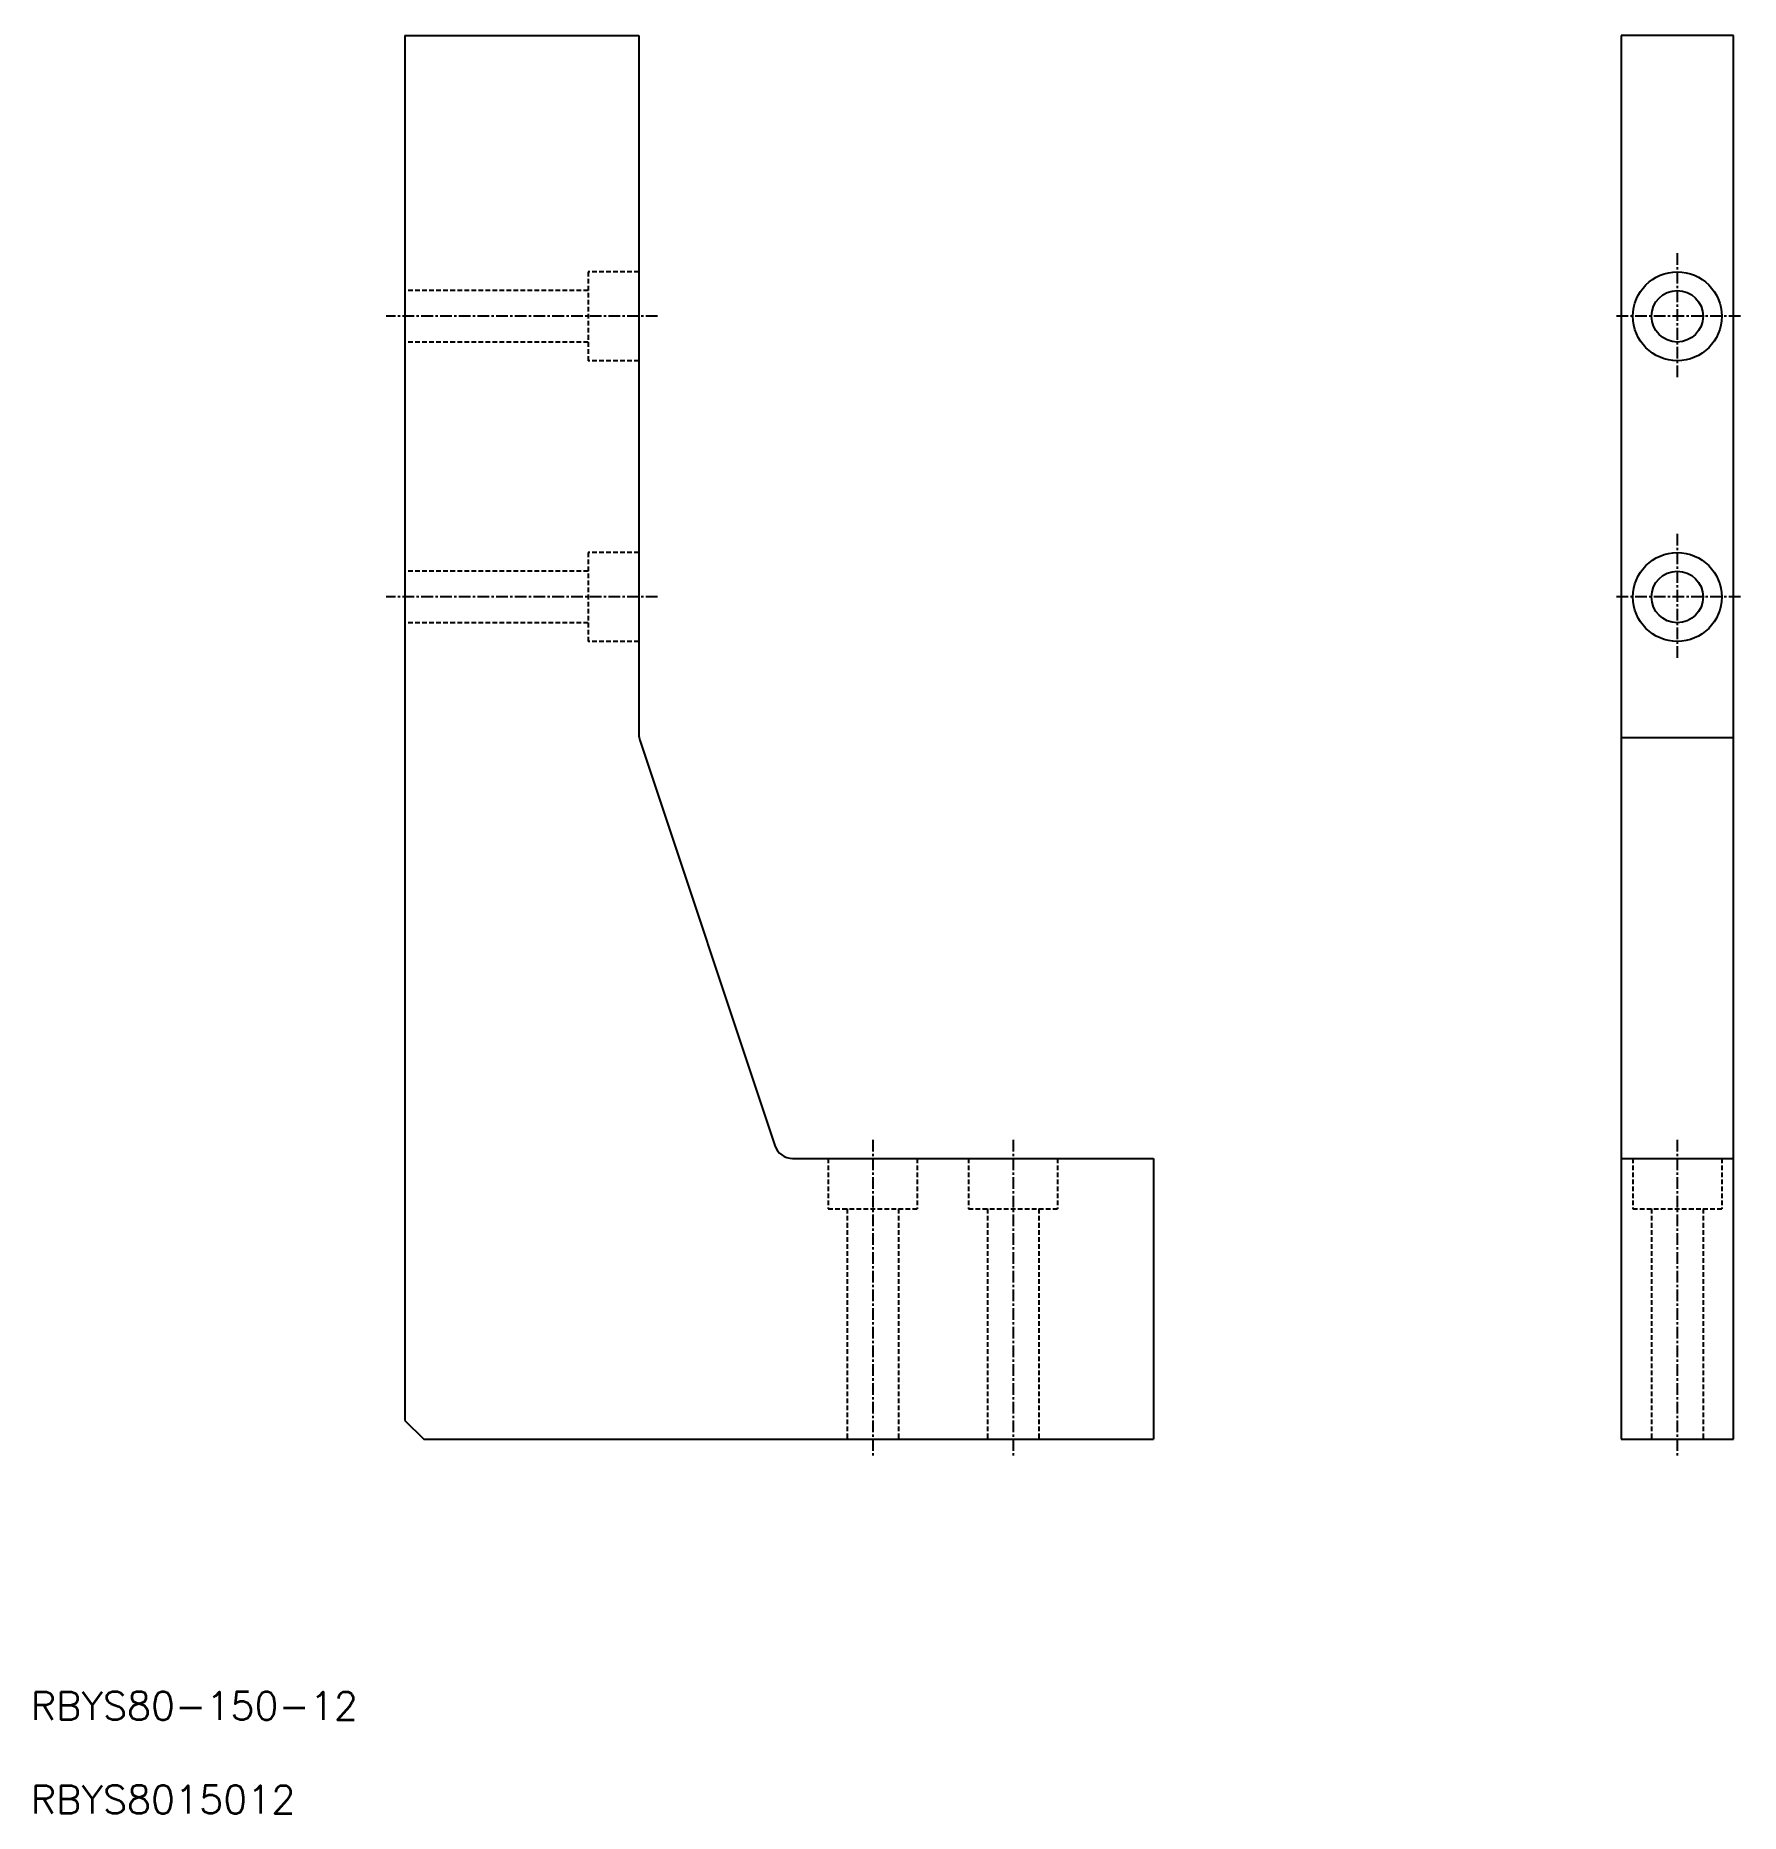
# Model space of a CAD drawing. Extents: x 11 to 193, y 10 to 200.
import ezdxf

# ---------------------------------------------------------------- set-up
doc = ezdxf.new("R2010")
doc.units = 0
doc.linetypes.add('CENTER', pattern=[2, 1.25, -0.25, 0.25, -0.25])
doc.linetypes.add('DASHED', pattern=[0.75, 0.5, -0.25])
doc.layers.get('0').update_dxf_attribs({"linetype": 'CONTINUOUS'})
doc.layers.add('CENTER', color=1, linetype='CENTER')
doc.styles.get("Standard").update_dxf_attribs({"font": 'txt.shx'})

msp = doc.modelspace()

# ---------------------------------------------------------------- linework, layer by layer
at = {"color": 7, "linetype": 'CONTINUOUS'}
for p, q in [((50, 200), (50, 52)), ((50, 200), (75, 200)), ((75, 200), (75, 125.32)), ((192, 200), (180, 200)), ((180, 200), (180, 50)), ((192, 50), (192, 200)), ((75.1, 124.69), (89.54, 81.37)), ((180, 125), (192, 125)), ((91.44, 80), (130, 80)), ((130, 80), (130, 50)), ((180, 80), (192, 80)), ((50, 52), (52, 50)), ((52, 50), (130, 50)), ((180, 50), (192, 50))]:
    msp.add_line(p, q, dxfattribs=at)
at = {"color": 3, "linetype": 'DASHED'}
for p, q in [((75, 174.75), (69.6, 174.75)), ((69.6, 174.75), (69.6, 165.25)), ((69.6, 172.75), (50, 172.75)), ((69.6, 167.25), (50, 167.25)), ((75, 165.25), (69.6, 165.25)), ((75, 144.75), (69.6, 144.75)), ((69.6, 144.75), (69.6, 135.25)), ((69.6, 142.75), (50, 142.75)), ((69.6, 137.25), (50, 137.25)), ((75, 135.25), (69.6, 135.25)), ((95.25, 80), (95.25, 74.6)), ((104.75, 80), (104.75, 74.6)), ((110.25, 80), (110.25, 74.6)), ((119.75, 80), (119.75, 74.6)), ((181.25, 80), (181.25, 74.6)), ((190.75, 80), (190.75, 74.6)), ((95.25, 74.6), (104.75, 74.6)), ((97.25, 74.6), (97.25, 50)), ((102.75, 74.6), (102.75, 50)), ((110.25, 74.6), (119.75, 74.6)), ((112.25, 74.6), (112.25, 50)), ((117.75, 74.6), (117.75, 50)), ((181.25, 74.6), (190.75, 74.6)), ((183.25, 74.6), (183.25, 50)), ((188.75, 74.6), (188.75, 50))]:
    msp.add_line(p, q, dxfattribs=at)
at = {"color": 7, "linetype": 'CONTINUOUS'}
for centre, radius in [((186, 170), 4.75), ((186, 170), 2.75), ((186, 140), 4.75), ((186, 140), 2.75)]:
    msp.add_circle(centre, radius, dxfattribs=at)
for centre, start, end in [((77, 125.32), 180, 198.4349), ((91.44, 82), 198.4349, 270)]:
    msp.add_arc(centre, 2, start, end, dxfattribs=at)
at = {"layer": 'CENTER', "color": 1, "linetype": 'CENTER'}
for p, q in [((186, 176.75), (186, 163.25)), ((77, 170), (48, 170)), ((192.75, 170), (179.25, 170)), ((186, 146.75), (186, 133.25)), ((77, 140), (48, 140)), ((192.75, 140), (179.25, 140)), ((100, 82), (100, 48)), ((115, 82), (115, 48)), ((186, 82), (186, 48))]:
    msp.add_line(p, q, dxfattribs=at)

# ---------------------------------------------------------------- texts
at = {"color": 7, "linetype": 'CONTINUOUS'}
for s, p in [('RBYS80-150-12 ', (10, 20)), ('RBYS8015012 ', (10, 10))]:
    msp.add_text(s, height=3, dxfattribs=at).set_placement(p)

doc.saveas('drawing.dxf')
